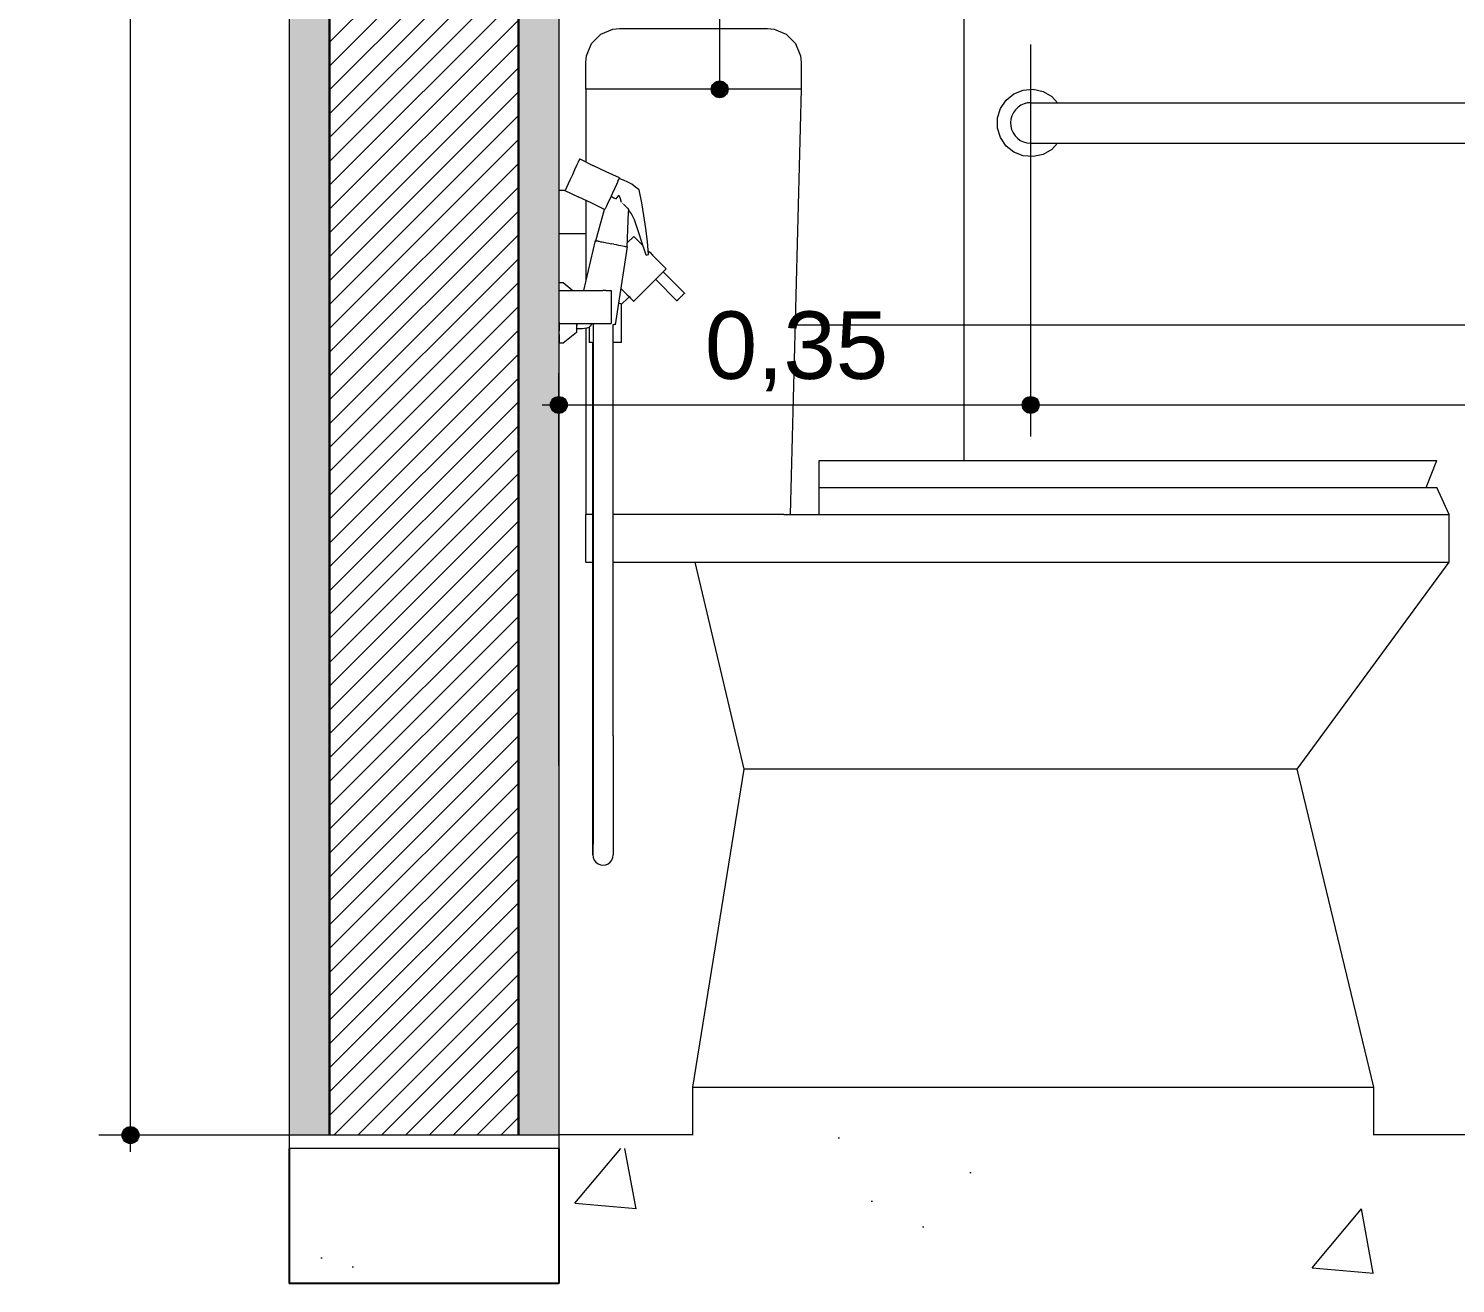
# Model space of a CAD drawing. Header units: metres. Extents: x -1.4 to 64, y -2.2 to 1.7.
# Drawn here: x 51.362 to 52.42, y -2.152 to -1.222 of the extents above; entities that cross this region are included whole.
import ezdxf

# ---------------------------------------------------------------- set-up
doc = ezdxf.new("R2010")
doc.units = ezdxf.units.M
doc.header["$MEASUREMENT"] = 0
for name, color, linetype in [('COTAS CORTE', 7, 'Continuous'), ('NOTAS-LAYOUT.EXEC', 7, 'Continuous'), ('PAREDE CONSTRUIR', 7, 'Continuous')]:
    doc.layers.add(name, color=color, linetype=linetype)
for name, color, linetype, lineweight, true_color in [('COTAS CORTE_Caneta_No__25', 7, 'Continuous', 13, 0x982312), ('LAJES.EST_Caneta_No__254', 7, 'Continuous', 0, 0xd1c9ad), ('LAJES.EST_Caneta_No__97', 7, 'Continuous', 13, 0x6b6b6b), ('LOUCAS-METAIS.ARQ_Caneta_No__96', 7, 'Continuous', 0, 0xb6b6b6), ('PAREDE CONSTRUIR_Caneta_No__97', 7, 'Continuous', 13, 0x6b6b6b)]:
    doc.layers.add(name, color=color, linetype=linetype, lineweight=lineweight, true_color=true_color)
for name, color, linetype, lineweight in [('LAJES.EST_Caneta_No__4', 7, 'Continuous', 25), ('LAJES.EST_Caneta_No__7', 7, 'Continuous', 13), ('NOTAS-LAYOUT.EXEC_Caneta_No__241', 7, 'Continuous', 13), ('NOTAS-LAYOUT.EXEC_Caneta_No__5', 7, 'Continuous', 20), ('PAREDE CONSTRUIR_Caneta_No__241', 7, 'Continuous', 13), ('PAREDE CONSTRUIR_Caneta_No__3', 7, 'Continuous', 30)]:
    doc.layers.add(name, color=color, linetype=linetype, lineweight=lineweight)
doc.styles.add('GENERATED_STYLE_1', font='arial.ttf')
doc.dimstyles.new('GENERATED_STYLE__1', dxfattribs={"dimtxt": 0.05, "dimasz": 0.02375, "dimexe": 0.18, "dimexo": 0.267183, "dimgap": 0, "dimtad": 1, "dimzin": 0, "dimdsep": 46, "dimtxsty": 'GENERATED_STYLE_1', "dimblk": 'ARROWHEAD_11', "dimblk1": 'ARROWHEAD_11', "dimblk2": 'ARROWHEAD_11', "dimcen": 0.09, "dimclrd": 256, "dimclre": 256, "dimclrt": 256, "dimadec": 0, "dimazin": 0, "dimtfac": 1, "dimtdec": 4, "dimtmove": 0, "dimatfit": 3, "dimfxl": 0, "dimtolj": 1, "dimtzin": 0, "dimarcsym": 0})
doc.dimstyles.new('GENERATED_STYLE__2', dxfattribs={"dimtxt": 0.05, "dimasz": 0.02375, "dimexe": 0.18, "dimexo": 0.267183, "dimgap": 0, "dimtad": 1, "dimtih": 1, "dimtoh": 1, "dimzin": 0, "dimdsep": 46, "dimtxsty": 'GENERATED_STYLE_1', "dimblk": 'ARROWHEAD_11', "dimblk1": 'ARROWHEAD_11', "dimblk2": 'ARROWHEAD_11', "dimcen": 0.09, "dimclrd": 256, "dimclre": 256, "dimclrt": 256, "dimadec": 0, "dimazin": 0, "dimtfac": 1, "dimtdec": 4, "dimtmove": 0, "dimatfit": 3, "dimfxl": 0, "dimtolj": 1, "dimtzin": 0, "dimarcsym": 0})
pattern_1 = [(45, (18.95578, -1.54186), (-0.159099, 0.159099), [0, -0.15, 0, -0.225]), (110, (19.45578, -1.54186), (0.2114308, 0.0769545), [0, -0.11, 0, -0.19])]
pattern_2 = [(50, (18.95578, -2.04186), (-0.546554, 0.047817), [0.05715, -0.62865]), (355, (18.9558, -2.04186), (-0.10573, 0.5731705), [0.04572, -0.502922]), (100.4514, (19.0013, -2.04584), (0.440824, 0.525353), [0.04857, -0.534271]), (46.1842, (18.9558, -1.88946), (-0.813237, 0.126127), [0.085725, -0.942975]), (96.6356, (19.02355, -1.9), (0.712212, 0.742278), [0.072855, -0.801407]), (351.1842, (18.9558, -1.88946), (0.712212, 0.742278), [0.06858, -0.75438]), (21, (19.03198, -1.92756), (-0.454843, 0.3067956), [0.05715, -0.62865]), (326, (19.032, -1.92756), (0.185406, 0.552564), [0.04572, -0.50292]), (71.4514, (19.0699, -1.9531), (0.640249, 0.245768), [0.04857, -0.53427]), (37.5, (18.95578, -2.04186), (0.0092658, 0.2536651), [0, -0.496824, 0, -0.51054, 0, -0.504825]), (7.5, (18.95578, -2.04186), (0.200459, 0.3005417), [0, -0.291084, 0, -0.485394, 0, -0.192405]), (327.5, (18.78585, -2.04186), (-0.4067718, 0.0171862), [0, -0.1905, 0, -0.59436, 0, -0.78867]), (317.5, (18.70965, -2.04186), (0.4443875, 0.0762795), [0, -0.24765, 0, -0.394716, 0, -0.56007])]

# ---------------------------------------------------------------- blocks, each defined once
blk = doc.blocks.new('*D149', base_point=(18.9558, -2.0419))
at = {"layer": 'COTAS CORTE_Caneta_No__25', "linetype": 'Continuous', "lineweight": 13, "true_color": 0x982312}
for points in [[(51.4317, 1.1081), (51.4321, 1.1058), (51.4335, 1.1037), (51.4355, 1.1024), (51.4379, 1.1019), (51.4403, 1.1024), (51.4423, 1.1037), (51.4437, 1.1058), (51.4442, 1.1081), (51.4437, 1.1105), (51.4423, 1.1126), (51.4403, 1.1139), (51.4379, 1.1144), (51.4355, 1.1139), (51.4335, 1.1126), (51.4321, 1.1105)], [(51.4317, -2.0419), (51.4321, -2.0442), (51.4335, -2.0463), (51.4355, -2.0476), (51.4379, -2.0481), (51.4403, -2.0476), (51.4423, -2.0463), (51.4437, -2.0442), (51.4442, -2.0419), (51.4437, -2.0395), (51.4423, -2.0374), (51.4403, -2.0361), (51.4379, -2.0356), (51.4355, -2.0361), (51.4335, -2.0374), (51.4321, -2.0395)]]:
    blk.add_hatch(color=24, dxfattribs=at).paths.add_polyline_path(points)
at = {"layer": 'COTAS CORTE_Caneta_No__25', "color": 24, "linetype": 'Continuous', "lineweight": 13, "true_color": 0x982312}
for p, q in [((51.4317, 1.1081), (51.4145, 1.1081)), ((51.4379, -2.0356), (51.4379, 1.1019)), ((51.7051, 1.1081), (51.4442, 1.1081)), ((51.4317, -2.0419), (51.4145, -2.0419)), ((51.4379, -2.0544), (51.4379, -2.0481)), ((51.7051, -2.0419), (51.4442, -2.0419))]:
    blk.add_line(p, q, dxfattribs=at)
for centre in [(51.4379, 1.1081), (51.4379, -2.0419)]:
    blk.add_circle(centre, 0.00625, dxfattribs=at)
at = {"layer": 'COTAS CORTE_Caneta_No__25', "color": 24, "lineweight": 13, "true_color": 0x982312, "char_height": 0.05, "attachment_point": 7, "rotation": 90, "style": 'GENERATED_STYLE_1'}
for s, insert in [('\\A1;{\\pql;\\fArial|b0|i0|c0|p0;\\W1.000000;0,01}', (51.4279, 0.9684)), ('\\A1;{\\pql;\\fArial|b0|i0|c0|p0;\\W1.000000;3,15}', (51.4279, -0.6003))]:
    blk.add_mtext(s, dxfattribs=dict(at, insert=insert))
blk = doc.blocks.new('ARROWHEAD_11')
at = {"color": 0, "linetype": 'Continuous', "lineweight": 0}
blk.add_line((0, 0), (-1, 0), dxfattribs=at)
at = {"color": 0, "linetype": 'Continuous', "lineweight": 0, "const_width": 0.25, "flags": 128}
blk.add_lwpolyline([(-0.125, 0, 1), (0.125, 0, 1)], format="xyb", close=True, dxfattribs=at)
blk = doc.blocks.new('*D155', base_point=(18.9558, -2.0419))
at = {"layer": 'COTAS CORTE_Caneta_No__25', "linetype": 'Continuous', "lineweight": 13, "true_color": 0x982312}
for points in [[(51.7492, -1.5008), (51.7497, -1.5031), (51.7511, -1.5052), (51.7531, -1.5065), (51.7555, -1.507), (51.7579, -1.5065), (51.7599, -1.5052), (51.7612, -1.5031), (51.7617, -1.5008), (51.7612, -1.4984), (51.7599, -1.4963), (51.7579, -1.495), (51.7555, -1.4945), (51.7531, -1.495), (51.7511, -1.4963), (51.7497, -1.4984)], [(52.0991, -1.5008), (52.0996, -1.5031), (52.1009, -1.5052), (52.1029, -1.5065), (52.1053, -1.507), (52.1077, -1.5065), (52.1098, -1.5052), (52.1111, -1.5031), (52.1116, -1.5008), (52.1111, -1.4984), (52.1098, -1.4963), (52.1077, -1.495), (52.1053, -1.4945), (52.1029, -1.495), (52.1009, -1.4963), (52.0996, -1.4984)]]:
    blk.add_hatch(color=24, dxfattribs=at).paths.add_polyline_path(points)
at = {"layer": 'COTAS CORTE_Caneta_No__25', "color": 24, "linetype": 'Continuous', "lineweight": 13, "true_color": 0x982312}
for p, q in [((52.1053, -1.4945), (52.1053, -1.2336)), ((51.7555, -1.4945), (51.7555, -1.4773)), ((51.743, -1.5008), (51.7492, -1.5008)), ((51.7617, -1.5008), (52.0991, -1.5008)), ((51.7555, -1.7679), (51.7555, -1.507)), ((52.1053, -1.5242), (52.1053, -1.507))]:
    blk.add_line(p, q, dxfattribs=at)
for centre in [(51.7555, -1.5008), (52.1053, -1.5008)]:
    blk.add_circle(centre, 0.00625, dxfattribs=at)
at = {"layer": 'COTAS CORTE_Caneta_No__25', "color": 24, "lineweight": 13, "true_color": 0x982312, "insert": (51.8637, -1.4908), "char_height": 0.05, "attachment_point": 7, "style": 'GENERATED_STYLE_1'}
blk.add_mtext('\\A1;{\\pql;\\fArial|b0|i0|c0|p0;\\W1.000000;0,35}', dxfattribs=at)
blk = doc.blocks.new('*D156', base_point=(18.9558, -2.0419))
at = {"layer": 'COTAS CORTE_Caneta_No__25', "linetype": 'Continuous', "lineweight": 13, "true_color": 0x982312}
for points in [[(52.0991, -1.5008), (52.0996, -1.5031), (52.1009, -1.5052), (52.1029, -1.5065), (52.1053, -1.507), (52.1077, -1.5065), (52.1098, -1.5052), (52.1111, -1.5031), (52.1116, -1.5008), (52.1111, -1.4984), (52.1098, -1.4963), (52.1077, -1.495), (52.1053, -1.4945), (52.1029, -1.495), (52.1009, -1.4963), (52.0996, -1.4984)], [(52.8991, -1.5008), (52.8996, -1.5031), (52.9009, -1.5052), (52.9029, -1.5065), (52.9053, -1.507), (52.9077, -1.5065), (52.9098, -1.5052), (52.9111, -1.5031), (52.9116, -1.5008), (52.9111, -1.4984), (52.9098, -1.4963), (52.9077, -1.495), (52.9053, -1.4945), (52.9029, -1.495), (52.9009, -1.4963), (52.8996, -1.4984)]]:
    blk.add_hatch(color=24, dxfattribs=at).paths.add_polyline_path(points)
at = {"layer": 'COTAS CORTE_Caneta_No__25', "color": 24, "linetype": 'Continuous', "lineweight": 13, "true_color": 0x982312}
for p, q in [((52.1053, -1.4945), (52.1053, -1.2336)), ((52.9053, -1.4945), (52.9053, -1.2336)), ((52.1116, -1.5008), (52.8991, -1.5008)), ((52.9116, -1.5008), (52.9178, -1.5008)), ((52.1053, -1.5242), (52.1053, -1.507)), ((52.9053, -1.5242), (52.9053, -1.507))]:
    blk.add_line(p, q, dxfattribs=at)
for centre in [(52.1053, -1.5008), (52.9053, -1.5008)]:
    blk.add_circle(centre, 0.00625, dxfattribs=at)
at = {"layer": 'COTAS CORTE_Caneta_No__25', "color": 24, "lineweight": 13, "true_color": 0x982312, "insert": (52.4386, -1.4908), "char_height": 0.05, "attachment_point": 7, "style": 'GENERATED_STYLE_1'}
blk.add_mtext('\\A1;{\\pql;\\fArial|b0|i0|c0|p0;\\W1.000000;0,80}', dxfattribs=at)
blk = doc.blocks.new('Label_15_17', base_point=(51.8747, -1.2669))
at = {"layer": 'NOTAS-LAYOUT.EXEC', "linetype": 'Continuous', "lineweight": 0, "true_color": 0x000000}
blk.add_hatch(color=18, dxfattribs=at).paths.add_polyline_path([(51.8684, -1.2669), (51.8689, -1.2692), (51.8702, -1.2713), (51.8723, -1.2726), (51.8747, -1.2731), (51.8771, -1.2726), (51.8791, -1.2713), (51.8804, -1.2692), (51.8809, -1.2669), (51.8804, -1.2645), (51.8791, -1.2624), (51.8771, -1.2611), (51.8747, -1.2606), (51.8723, -1.2611), (51.8702, -1.2624), (51.8689, -1.2645)])
at = {"layer": 'NOTAS-LAYOUT.EXEC_Caneta_No__241', "color": 7, "linetype": 'Continuous', "lineweight": 13}
for p, q in [((51.8747, -1.2606), (51.8747, -1.1603)), ((51.8747, -1.1603), (51.9665, -1.1603))]:
    blk.add_line(p, q, dxfattribs=at)
at = {"layer": 'NOTAS-LAYOUT.EXEC_Caneta_No__5', "color": 7, "linetype": 'Continuous', "lineweight": 20}
blk.add_circle((51.8747, -1.2669), 0.00625, dxfattribs=at)
at = {"layer": 'NOTAS-LAYOUT.EXEC_Caneta_No__241', "color": 7, "lineweight": 13, "insert": (51.969, -1.1329), "char_height": 0.05, "attachment_point": 1, "style": 'GENERATED_STYLE_1'}
blk.add_mtext('\\A1;{\\pql;\\pt0,241;\\fArial|b0|i0|c0|p0;\\W1.000000;VS01\\fArial|b0|i0|c0|p0;\\W1.000000;\\A1{\\H.66x;\\S^  ;}\\fArial|b0|i0|c0|p0;\\W1.000000;\\fArial|b0|i0|c0|p0;\\W1.000000;\\A1{\\H.66x;\\S^  ;}\\fArial|b0|i0|c0|p0;\\W1.000000;\\fArial|b0|i0|c0|p0;\\W1.000000;\\fArial|b0|i0|c0|p0;\\W1.000000;\\fArial|b0|i0|c0|p0;\\W1.000000;\\fArial|b0|i0|c0|p0;\\W1.000000;\\fArial|b0|i0|c0|p0;\\W1.000000;\\fArial|b0|i0|c0|p0;\\W1.000000;\\A1{\\H.66x;\\S^  ;}\\fArial|b0|i0|c0|p0;\\W1.000000;\\fArial|b0|i0|c0|p0;\\W1.000000;\\A1{\\H.66x;\\S^  ;}\\fArial|b0|i0|c0|p0;\\W1.000000;\\fArial|b0|i0|c0|p0;\\W1.000000;\\fArial|b0|i0|c0|p0;\\W1.000000;\\fArial|b0|i0|c0|p0;\\W1.000000;\\fArial|b0|i0|c0|p0;\\W1.000000;\\fArial|b0|i0|c0|p0;\\W1.000000;\\fArial|b0|i0|c0|p0;\\W1.000000;\\A1{\\H.66x;\\S^  ;}\\fArial|b0|i0|c0|p0;\\W1.000000;\\fArial|b0|i0|c0|p0;\\W1.000000;\\A1{\\H.66x;\\S^  ;}\\fArial|b0|i0|c0|p0;\\W1.000000;\\fArial|b0|i0|c0|p0;\\W1.000000;\\fArial|b0|i0|c0|p0;\\W1.000000;\\fArial|b0|i0|c0|p0;\\W1.000000;\\fArial|b0|i0|c0|p0;\\W1.000000;\\fArial|b0|i0|c0|p0;\\W1.000000;\\fArial|b0|i0|c0|p0;\\W1.000000;\\A1{\\H.66x;\\S^  ;}\\fArial|b0|i0|c0|p0;\\W1.000000;\\fArial|b0|i0|c0|p0;\\W1.000000;\\A1{\\H.66x;\\S^  ;}\\fArial|b0|i0|c0|p0;\\W1.000000;\\fArial|b0|i0|c0|p0;\\W1.000000;\\fArial|b0|i0|c0|p0;\\W1.000000;\\fArial|b0|i0|c0|p0;\\W1.000000;\\fArial|b0|i0|c0|p0;\\W1.000000;\\fArial|b0|i0|c0|p0;\\W1.000000;\\fArial|b0|i0|c0|p0;\\W1.000000;\\A1{\\H.66x;\\S^  ;}\\fArial|b0|i0|c0|p0;\\W1.000000;\\fArial|b0|i0|c0|p0;\\W1.000000;\\A1{\\H.66x;\\S^  ;}\\fArial|b0|i0|c0|p0;\\W1.000000;\\fArial|b0|i0|c0|p0;\\W1.000000;\\fArial|b0|i0|c0|p0;\\W1.000000;\\fArial|b0|i0|c0|p0;\\W1.000000;\\fArial|b0|i0|c0|p0;\\W1.000000;\\fArial|b0|i0|c0|p0;\\W1.000000;\\fArial|b0|i0|c0|p0;\\W1.000000;\\A1{\\H.66x;\\S^  ;}\\fArial|b0|i0|c0|p0;\\W1.000000;}', dxfattribs=at)

msp = doc.modelspace()

# ---------------------------------------------------------------- hatches: boundary and pattern name
at = {"layer": 'LAJES.EST_Caneta_No__254', "linetype": 'Continuous', "lineweight": 0, "true_color": 0xd1c9ad}
h = msp.add_hatch(dxfattribs=at)
h.set_pattern_fill('Haie_OD_0011', color=9, style=0, pattern_type=2)
h.set_pattern_definition(pattern_1)
h.paths.add_polyline_path([(51.5555, -2.0419), (51.5555, -2.0519), (51.7555, -2.0519), (51.7555, -2.0419)])
h = msp.add_hatch(dxfattribs=at)
h.set_pattern_fill('Haie_OD_0011', color=9, style=0, pattern_type=2)
h.set_pattern_definition(pattern_1)
h.paths.add_polyline_path([(53.8555, -2.0419), (51.7555, -2.0419), (51.7555, -2.0519), (53.8555, -2.0519)])
at = {"layer": 'LAJES.EST_Caneta_No__97', "linetype": 'Continuous', "lineweight": 13, "true_color": 0x6b6b6b}
h = msp.add_hatch(dxfattribs=at)
h.set_pattern_fill('AR_CONC_0011', color=251, style=0, pattern_type=2)
h.set_pattern_definition(pattern_2)
h.paths.add_polyline_path([(51.5555, -2.1519), (51.7555, -2.1519), (51.7555, -2.0519), (51.5555, -2.0519)])
h = msp.add_hatch(dxfattribs=at)
h.set_pattern_fill('AR_CONC_0011', color=251, style=0, pattern_type=2)
h.set_pattern_definition(pattern_2)
h.paths.add_polyline_path([(51.7555, -2.1519), (53.8555, -2.1519), (53.8555, -2.0519), (51.7555, -2.0519)])
at = {"layer": 'PAREDE CONSTRUIR', "linetype": 'Continuous', "lineweight": 0, "true_color": 0xffffff}
for points in [[(51.5855, 0.1581), (51.5555, 0.1581), (51.5555, -2.0419), (51.5855, -2.0419)], [(51.7555, 0.1581), (51.7255, 0.1581), (51.7255, -2.0419), (51.7555, -2.0419)]]:
    msp.add_hatch(color=7, dxfattribs=at).paths.add_polyline_path(points)
at = {"layer": 'PAREDE CONSTRUIR', "linetype": 'Continuous', "lineweight": 0, "true_color": 0x000000}
h = msp.add_hatch(dxfattribs=at)
h.set_pattern_fill('common_brick_0011', color=18, style=0, pattern_type=2)
h.set_pattern_definition([(45, (18.955776, -2.041855), (-0.008838835, 0.008838835), [])])
h.paths.add_polyline_path([(51.5855, 0.1581), (51.5855, -2.0419), (51.7255, -2.0419), (51.7255, 0.1581), (51.6455, 0.1581)])
at = {"layer": 'PAREDE CONSTRUIR_Caneta_No__97', "linetype": 'Continuous', "lineweight": 13, "true_color": 0x6b6b6b}
h = msp.add_hatch(dxfattribs=at)
h.set_pattern_fill('Ceramica_60_x_60_0011', color=251, style=0, pattern_type=2)
h.set_pattern_definition([(180, (53.8555, -2.04186), (0, 0.6), []), (90, (53.8555, -2.04186), (0.6, 0), [])])
h.paths.add_polyline_path([(51.7555, 0.1181), (51.7555, -1.3419), (51.76, -1.3419), (51.7603, -1.3414), (51.7611, -1.3396), (51.7623, -1.337), (51.7638, -1.3338), (51.7655, -1.3302), (51.7686, -1.3234), (51.7706, -1.3191), (51.771, -1.3184), (51.7755, -1.3207), (51.7755, -1.2469), (51.776, -1.242), (51.7797, -1.233), (51.7866, -1.2261), (51.7956, -1.2223), (51.8005, -1.2219), (51.8235, -1.2219), (51.8235, -1.2169), (51.8635, -1.2169), (51.8635, -1.2219), (51.9101, -1.2219), (51.915, -1.2223), (51.924, -1.2261), (51.9309, -1.233), (51.9346, -1.242), (51.9351, -1.2469), (51.9351, -1.2669), (51.9269, -1.5819), (51.9484, -1.5819), (51.9484, -1.5419), (52.4064, -1.5419), (52.3984, -1.5619), (52.4064, -1.5619), (52.4155, -1.5819), (52.4155, -1.6172), (52.3029, -1.7706), (52.3598, -2.0065), (52.3598, -2.0419), (53.8555, -2.0419), (53.8555, 1.1081), (51.7555, 1.1081), (51.7555, 0.9981), (51.7655, 0.9981), (51.7655, 0.9846), (51.7655, 0.1317), (51.7655, 0.1181)])
h.paths.add_polyline_path([(51.7555, -1.2018), (51.7555, -1.1519), (51.7605, -1.1519), (51.7605, -1.1619), (51.8252, -1.1619), (51.8278, -1.162), (51.8304, -1.1627), (51.8328, -1.1637), (51.8349, -1.1652), (51.8368, -1.167), (51.8383, -1.1691), (51.8395, -1.1715), (51.8402, -1.174), (51.8405, -1.1766), (51.8403, -1.1792), (51.8397, -1.1817), (51.8386, -1.1841), (51.8371, -1.1863), (51.8353, -1.1882), (51.8332, -1.1897), (51.8309, -1.1909), (51.8283, -1.1916), (51.8257, -1.1919), (51.7605, -1.1919), (51.7605, -1.2018)], flags=0)
h.paths.add_polyline_path([(52.0828, -1.3027), (52.0806, -1.2956), (52.0806, -1.2881), (52.0828, -1.281), (52.087, -1.2749), (52.0928, -1.2702), (52.0998, -1.2675), (52.1072, -1.2669), (52.1145, -1.2686), (52.1209, -1.2723), (52.1251, -1.2769), (52.8856, -1.2769), (52.887, -1.2749), (52.8928, -1.2702), (52.8998, -1.2675), (52.9072, -1.2669), (52.9145, -1.2686), (52.9209, -1.2723), (52.926, -1.2778), (52.9292, -1.2845), (52.9303, -1.2919), (52.9292, -1.2992), (52.926, -1.3059), (52.9209, -1.3114), (52.9145, -1.3151), (52.9072, -1.3168), (52.8998, -1.3162), (52.8928, -1.3135), (52.887, -1.3089), (52.8856, -1.3069), (52.1251, -1.3069), (52.1209, -1.3114), (52.1145, -1.3151), (52.1072, -1.3168), (52.0998, -1.3162), (52.0928, -1.3135), (52.087, -1.3089)], flags=0)
h.paths.add_polyline_path([(52.6821, -1.201), (52.6804, -1.1937), (52.681, -1.1863), (52.6837, -1.1794), (52.6883, -1.1735), (52.6903, -1.1722), (52.6903, -0.5117), (52.6858, -0.5074), (52.6821, -0.501), (52.6804, -0.4937), (52.681, -0.4863), (52.6837, -0.4794), (52.6883, -0.4735), (52.6945, -0.4693), (52.7016, -0.4671), (52.7091, -0.4671), (52.7162, -0.4693), (52.7223, -0.4735), (52.727, -0.4794), (52.7297, -0.4863), (52.7303, -0.4937), (52.7286, -0.501), (52.7249, -0.5074), (52.7203, -0.5117), (52.7203, -1.1722), (52.7223, -1.1735), (52.727, -1.1794), (52.7297, -1.1863), (52.7303, -1.1937), (52.7286, -1.201), (52.7249, -1.2074), (52.7194, -1.2125), (52.7127, -1.2157), (52.7053, -1.2169), (52.698, -1.2157), (52.6912, -1.2125), (52.6858, -1.2074)], flags=0)
h = msp.add_hatch(dxfattribs=at)
h.set_pattern_fill('Ceramica_60_x_60_0011', color=251, style=0, pattern_type=2)
h.set_pattern_definition([(180, (53.8555, -2.04186), (0, 0.6), []), (90, (53.8555, -2.04186), (0.6, 0), [])])
h.paths.add_polyline_path([(51.7555, -1.3739), (51.7555, -2.0419), (51.8548, -2.0419), (51.8548, -2.0065), (51.8928, -1.7706), (51.8565, -1.6172), (51.7958, -1.6172), (51.7958, -1.746), (51.7958, -1.7678), (51.7958, -1.7889), (51.7958, -1.8075), (51.7958, -1.8219), (51.7957, -1.8311), (51.7957, -1.8343), (51.7955, -1.8362), (51.7954, -1.8363), (51.7947, -1.8381), (51.7935, -1.8396), (51.792, -1.8408), (51.7902, -1.8416), (51.7882, -1.8419), (51.7863, -1.8416), (51.7845, -1.8408), (51.7829, -1.8396), (51.7817, -1.8381), (51.781, -1.8362), (51.7807, -1.8343), (51.7807, -1.8311), (51.7807, -1.8219), (51.7807, -1.8075), (51.7806, -1.7889), (51.7806, -1.7678), (51.7806, -1.746), (51.7806, -1.6172), (51.7755, -1.6172), (51.7755, -1.5819), (51.7755, -1.444), (51.7746, -1.4441), (51.7731, -1.4443), (51.7716, -1.4444), (51.7702, -1.4445), (51.7689, -1.4445), (51.7688, -1.4442), (51.7688, -1.4434), (51.7688, -1.4419), (51.7687, -1.4405), (51.7686, -1.4405), (51.7686, -1.4428), (51.7686, -1.4455), (51.7686, -1.4464), (51.7686, -1.4469), (51.7686, -1.4471), (51.7586, -1.4551), (51.7556, -1.4551), (51.7556, -1.4549), (51.7556, -1.454), (51.7556, -1.4527), (51.7556, -1.4508), (51.7556, -1.4485), (51.7556, -1.4458), (51.7556, -1.4428), (51.7556, -1.4361), (51.7556, -1.429), (51.7556, -1.4223), (51.7556, -1.4193), (51.7556, -1.4166), (51.7556, -1.4143), (51.7556, -1.4124), (51.7556, -1.4111), (51.7556, -1.4103), (51.7556, -1.41), (51.7586, -1.41), (51.7659, -1.4159), (51.7738, -1.4159), (51.7755, -1.4087), (51.7755, -1.3739)])
h = msp.add_hatch(dxfattribs=at)
h.set_pattern_fill('Ceramica_60_x_60_0011', color=251, style=0, pattern_type=2)
h.set_pattern_definition([(180, (53.8555, -2.04186), (0, 0.6), []), (90, (53.8555, -2.04186), (0.6, 0), [])])
h.paths.add_polyline_path([(51.7687, -1.4405), (51.7689, -1.4444), (51.7688, -1.4442)])

# ---------------------------------------------------------------- linework, layer by layer
at = {"layer": 'LAJES.EST_Caneta_No__4', "color": 7, "linetype": 'Continuous', "lineweight": 25}
for p, q in [((51.5555, -2.0519), (51.5555, -2.0569)), ((51.7555, -2.0519), (51.7555, -2.1519)), ((51.5555, -2.0569), (51.5555, -2.1519)), ((51.7555, -2.1519), (51.5555, -2.1519))]:
    msp.add_line(p, q, dxfattribs=at)
at = {"layer": 'LAJES.EST_Caneta_No__7', "color": 7, "linetype": 'Continuous', "lineweight": 13}
for p, q in [((51.5555, -2.0419), (51.5555, -2.0519)), ((51.7555, -2.0519), (51.5555, -2.0519)), ((51.7555, -2.0419), (51.7555, -2.0519))]:
    msp.add_line(p, q, dxfattribs=at)
at = {"layer": 'LAJES.EST_Caneta_No__7', "color": 7, "linetype": 'Continuous', "lineweight": 13, "flags": 128}
msp.add_lwpolyline([(51.7555, -2.0419), (51.7255, -2.0419), (51.5855, -2.0419), (51.5555, -2.0419)], dxfattribs=at)
at = {"layer": 'LOUCAS-METAIS.ARQ_Caneta_No__96', "color": 253, "linetype": 'Continuous', "lineweight": 0, "true_color": 0xb6b6b6}
for p, q in [((51.7797, -1.233), (51.7866, -1.2261)), ((51.7866, -1.2261), (51.7956, -1.2223)), ((51.7866, -1.2261), (51.7866, -1.2261)), ((51.7956, -1.2223), (51.8005, -1.2219)), ((51.7956, -1.2223), (51.7956, -1.2223)), ((51.8005, -1.2219), (51.8013, -1.2219)), ((51.8013, -1.2219), (51.8023, -1.2219)), ((51.8023, -1.2219), (51.8037, -1.2219)), ((51.8037, -1.2219), (51.8079, -1.2219)), ((51.8079, -1.2219), (51.8886, -1.2219)), ((51.8886, -1.2219), (51.8976, -1.2219)), ((51.8976, -1.2219), (51.9035, -1.2219)), ((51.9035, -1.2219), (51.9078, -1.2219)), ((51.9078, -1.2219), (51.9101, -1.2219)), ((51.9101, -1.2219), (51.915, -1.2223)), ((51.915, -1.2223), (51.924, -1.2261)), ((51.924, -1.2261), (51.9309, -1.233)), ((51.776, -1.242), (51.7797, -1.233)), ((51.7797, -1.233), (51.7797, -1.233)), ((51.9309, -1.233), (51.9346, -1.242)), ((51.7755, -1.2469), (51.776, -1.242)), ((51.7755, -1.2669), (51.7755, -1.2469)), ((51.9346, -1.242), (51.9351, -1.2469)), ((51.9351, -1.2469), (51.9351, -1.2669)), ((51.7755, -1.2669), (51.7755, -1.3207)), ((51.7778, -1.2669), (51.7755, -1.2669)), ((51.7843, -1.2669), (51.7778, -1.2669)), ((51.794, -1.2669), (51.7843, -1.2669)), ((51.8055, -1.2669), (51.794, -1.2669)), ((51.8908, -1.2669), (51.8055, -1.2669)), ((51.9066, -1.2669), (51.8908, -1.2669)), ((51.9203, -1.2669), (51.9066, -1.2669)), ((51.9302, -1.2669), (51.9203, -1.2669)), ((51.9351, -1.2669), (51.9269, -1.5819)), ((51.9351, -1.2669), (51.9302, -1.2669)), ((52.0928, -1.2702), (52.0998, -1.2675)), ((52.0998, -1.2675), (52.1072, -1.2669)), ((52.1072, -1.2669), (52.1145, -1.2686)), ((52.1145, -1.2686), (52.1209, -1.2723)), ((52.0828, -1.281), (52.087, -1.2749)), ((52.087, -1.2749), (52.0928, -1.2702)), ((52.0981, -1.2787), (52.0959, -1.2802)), ((52.1004, -1.2777), (52.0981, -1.2787)), ((52.103, -1.277), (52.1004, -1.2777)), ((52.1056, -1.2769), (52.103, -1.277)), ((52.1056, -1.2769), (52.1071, -1.2769)), ((52.1071, -1.2769), (52.1115, -1.2769)), ((52.1115, -1.2769), (52.1186, -1.2769)), ((52.1186, -1.2769), (52.1281, -1.2769)), ((52.1209, -1.2723), (52.1251, -1.2769)), ((52.1281, -1.2769), (52.1394, -1.2769)), ((52.1394, -1.2769), (52.152, -1.2769)), ((52.152, -1.2769), (52.1653, -1.2769)), ((52.1653, -1.2769), (52.8453, -1.2769)), ((52.0806, -1.2881), (52.0828, -1.281)), ((52.0806, -1.2956), (52.0806, -1.2881)), ((52.0906, -1.289), (52.0903, -1.2916)), ((52.0913, -1.2865), (52.0906, -1.289)), ((52.0925, -1.2841), (52.0913, -1.2865)), ((52.094, -1.282), (52.0925, -1.2841)), ((52.0959, -1.2802), (52.094, -1.282)), ((52.0828, -1.3027), (52.0806, -1.2956)), ((52.0903, -1.2916), (52.0905, -1.2942)), ((52.0905, -1.2942), (52.0911, -1.2967)), ((52.0911, -1.2967), (52.0922, -1.2991)), ((52.0922, -1.2991), (52.0937, -1.3013)), ((52.087, -1.3089), (52.0828, -1.3027)), ((52.0928, -1.3135), (52.087, -1.3089)), ((52.0937, -1.3013), (52.0955, -1.3032)), ((52.0955, -1.3032), (52.0976, -1.3047)), ((52.0976, -1.3047), (52.1, -1.3059)), ((52.1, -1.3059), (52.1025, -1.3066)), ((52.1025, -1.3066), (52.1051, -1.3069)), ((52.1051, -1.3069), (52.1066, -1.3069)), ((52.1066, -1.3069), (52.111, -1.3069)), ((52.111, -1.3069), (52.1182, -1.3069)), ((52.1209, -1.3114), (52.1145, -1.3151)), ((52.1182, -1.3069), (52.1278, -1.3069)), ((52.1251, -1.3069), (52.1209, -1.3114)), ((52.1278, -1.3069), (52.1392, -1.3069)), ((52.1392, -1.3069), (52.1519, -1.3069)), ((52.1519, -1.3069), (52.1653, -1.3069)), ((52.1653, -1.3069), (52.8453, -1.3069)), ((51.7698, -1.3209), (51.7686, -1.3234)), ((51.7706, -1.3191), (51.7698, -1.3209)), ((51.771, -1.3184), (51.7706, -1.3191)), ((51.771, -1.3184), (51.7807, -1.3233)), ((52.0998, -1.3162), (52.0928, -1.3135)), ((52.1072, -1.3168), (52.0998, -1.3162)), ((52.1145, -1.3151), (52.1072, -1.3168)), ((51.7655, -1.3302), (51.7638, -1.3338)), ((51.7671, -1.3266), (51.7655, -1.3302)), ((51.7686, -1.3234), (51.7671, -1.3266)), ((51.7906, -1.328), (51.7807, -1.3233)), ((51.8005, -1.3326), (51.7906, -1.328)), ((51.8002, -1.3329), (51.8001, -1.333)), ((51.8034, -1.3341), (51.8002, -1.3329)), ((51.8005, -1.3326), (51.8003, -1.333)), ((51.76, -1.3419), (51.7555, -1.3419)), ((51.7603, -1.3414), (51.76, -1.3419)), ((51.76, -1.3419), (51.7699, -1.3465)), ((51.7611, -1.3396), (51.7603, -1.3414)), ((51.7623, -1.337), (51.7611, -1.3396)), ((51.7638, -1.3338), (51.7623, -1.337)), ((51.7967, -1.3407), (51.795, -1.3443)), ((51.7982, -1.3375), (51.7967, -1.3407)), ((51.7993, -1.3352), (51.7982, -1.3375)), ((51.7993, -1.3352), (51.7991, -1.3352)), ((51.7992, -1.335), (51.7993, -1.3348)), ((51.8001, -1.3331), (51.7993, -1.3348)), ((51.8001, -1.3331), (51.8001, -1.333)), ((51.8065, -1.3356), (51.8034, -1.3341)), ((51.8095, -1.3373), (51.8065, -1.3356)), ((51.8123, -1.3393), (51.8095, -1.3373)), ((51.815, -1.3415), (51.8123, -1.3393)), ((51.8169, -1.351), (51.815, -1.3415)), ((51.7798, -1.3512), (51.7699, -1.3465)), ((51.7755, -1.3491), (51.7755, -1.3491)), ((51.7755, -1.3491), (51.7755, -1.4087)), ((51.7893, -1.356), (51.7798, -1.3512)), ((51.7907, -1.3536), (51.7899, -1.3554)), ((51.7919, -1.3511), (51.7907, -1.3536)), ((51.7934, -1.3479), (51.7919, -1.3511)), ((51.795, -1.3443), (51.7934, -1.3479)), ((51.795, -1.3466), (51.7942, -1.3462)), ((51.795, -1.3466), (51.7963, -1.3472)), ((51.7963, -1.3472), (51.798, -1.348)), ((51.7983, -1.3473), (51.798, -1.348)), ((51.7999, -1.3453), (51.7983, -1.3473)), ((51.7999, -1.3453), (51.8009, -1.3477)), ((51.8009, -1.3477), (51.8016, -1.3505)), ((51.8026, -1.3513), (51.8027, -1.3513)), ((51.8027, -1.3513), (51.8029, -1.3515)), ((51.8033, -1.3519), (51.8037, -1.3523)), ((51.8037, -1.3523), (51.8056, -1.3542)), ((51.8185, -1.3605), (51.8169, -1.351)), ((51.7864, -1.3667), (51.7892, -1.3559)), ((51.7893, -1.356), (51.7894, -1.356)), ((51.7894, -1.356), (51.7898, -1.3555)), ((51.7899, -1.3554), (51.7898, -1.3555)), ((51.7898, -1.3555), (51.7898, -1.3555)), ((51.8056, -1.3542), (51.8058, -1.3544)), ((51.8058, -1.3544), (51.8063, -1.355)), ((51.8063, -1.355), (51.8071, -1.356)), ((51.8065, -1.3707), (51.8071, -1.3578)), ((51.8071, -1.356), (51.8071, -1.3561)), ((51.8071, -1.3561), (51.8071, -1.3578)), ((51.8093, -1.3591), (51.8071, -1.3561)), ((51.8116, -1.3636), (51.8093, -1.3591)), ((51.8201, -1.3899), (51.8116, -1.3636)), ((51.8199, -1.3701), (51.8185, -1.3605)), ((51.7755, -1.3739), (51.7555, -1.3739)), ((51.7829, -1.3791), (51.7864, -1.3667)), ((51.8061, -1.3836), (51.8065, -1.3707)), ((51.8211, -1.3797), (51.8199, -1.3701)), ((51.7824, -1.379), (51.7738, -1.4159)), ((51.7824, -1.379), (51.7826, -1.379)), ((51.7826, -1.379), (51.783, -1.3791)), ((51.783, -1.3791), (51.7837, -1.3792)), ((51.7837, -1.3792), (51.7843, -1.3793)), ((51.7843, -1.3793), (51.7847, -1.3794)), ((51.7847, -1.3794), (51.7852, -1.3795)), ((51.7852, -1.3795), (51.7859, -1.3796)), ((51.7859, -1.3796), (51.7866, -1.3798)), ((51.7866, -1.3798), (51.7874, -1.3799)), ((51.7874, -1.3799), (51.7886, -1.3802)), ((51.7886, -1.3802), (51.7889, -1.3802)), ((51.7889, -1.3802), (51.7907, -1.3806)), ((51.7907, -1.3806), (51.7925, -1.3809)), ((51.7925, -1.3809), (51.7944, -1.3813)), ((51.7962, -1.3816), (51.7944, -1.3813)), ((51.7962, -1.3816), (51.798, -1.382)), ((51.8062, -1.3836), (51.7973, -1.4414)), ((51.798, -1.382), (51.7998, -1.3823)), ((51.7998, -1.3823), (51.8014, -1.3826)), ((51.8014, -1.3826), (51.8028, -1.3829)), ((51.8028, -1.3829), (51.804, -1.3832)), ((51.804, -1.3832), (51.8046, -1.3833)), ((51.8046, -1.3833), (51.805, -1.3833)), ((51.805, -1.3833), (51.8057, -1.3835)), ((51.8059, -1.3835), (51.8057, -1.3835)), ((51.8061, -1.3836), (51.8059, -1.3835)), ((51.8061, -1.3836), (51.8062, -1.3836)), ((51.811, -1.3759), (51.8062, -1.3807)), ((51.811, -1.3759), (51.8112, -1.3761)), ((51.8112, -1.3761), (51.8116, -1.3765)), ((51.8116, -1.3765), (51.8124, -1.3772)), ((51.8124, -1.3772), (51.8133, -1.3782)), ((51.8133, -1.3782), (51.8146, -1.3794)), ((51.8146, -1.3794), (51.816, -1.3809)), ((51.816, -1.3809), (51.8176, -1.3825)), ((51.8176, -1.3825), (51.8178, -1.3826)), ((51.822, -1.3893), (51.8211, -1.3797)), ((51.8201, -1.3899), (51.822, -1.3893)), ((51.8201, -1.3899), (51.8201, -1.3899)), ((51.8217, -1.3866), (51.8231, -1.3879)), ((51.8231, -1.3879), (51.825, -1.3898)), ((51.825, -1.3898), (51.8268, -1.3917)), ((51.8268, -1.3917), (51.8285, -1.3934)), ((51.8285, -1.3934), (51.8301, -1.395)), ((51.8301, -1.395), (51.8316, -1.3964)), ((51.8351, -1.4), (51.811, -1.424)), ((51.8316, -1.3964), (51.8328, -1.3977)), ((51.8328, -1.4023), (51.8326, -1.4025)), ((51.8328, -1.3977), (51.8338, -1.3987)), ((51.8329, -1.4022), (51.8328, -1.4023)), ((51.8329, -1.4021), (51.8329, -1.4022)), ((51.8487, -1.4179), (51.8329, -1.4021)), ((51.8338, -1.3987), (51.8345, -1.3994)), ((51.8345, -1.3994), (51.8349, -1.3998)), ((51.8349, -1.3998), (51.8351, -1.4)), ((51.7556, -1.4103), (51.7556, -1.41)), ((51.7556, -1.41), (51.7586, -1.41)), ((51.7556, -1.4111), (51.7556, -1.4103)), ((51.7556, -1.4124), (51.7556, -1.4111)), ((51.7556, -1.4143), (51.7556, -1.4124)), ((51.7556, -1.4166), (51.7556, -1.4143)), ((51.7556, -1.4193), (51.7556, -1.4166)), ((51.7558, -1.4405), (51.7558, -1.4159)), ((51.7558, -1.4159), (51.7558, -1.4159)), ((51.7558, -1.4159), (51.7835, -1.4159)), ((51.7586, -1.41), (51.7659, -1.4159)), ((51.7835, -1.4159), (51.7858, -1.4159)), ((51.7858, -1.4159), (51.7881, -1.4159)), ((51.7903, -1.4159), (51.7881, -1.4159)), ((51.7903, -1.4159), (51.7923, -1.4159)), ((51.7923, -1.4159), (51.7942, -1.4159)), ((51.7942, -1.4159), (51.7942, -1.4405)), ((51.8015, -1.4144), (51.8027, -1.4157)), ((51.8027, -1.4158), (51.8015, -1.4145)), ((51.8027, -1.4157), (51.8045, -1.4174)), ((51.8043, -1.4174), (51.8027, -1.4158)), ((51.8043, -1.4174), (51.8057, -1.4187)), ((51.8045, -1.4174), (51.8061, -1.4191)), ((51.8274, -1.4077), (51.8273, -1.4078)), ((51.8273, -1.4078), (51.8273, -1.4078)), ((51.843, -1.4236), (51.8273, -1.4078)), ((51.8276, -1.4075), (51.8274, -1.4077)), ((51.7556, -1.4223), (51.7556, -1.4193)), ((51.7556, -1.4256), (51.7556, -1.4223)), ((51.7556, -1.429), (51.7556, -1.4256)), ((51.8006, -1.4255), (51.7998, -1.4251)), ((51.8007, -1.4256), (51.8006, -1.4255)), ((51.8013, -1.4258), (51.8007, -1.4256)), ((51.8016, -1.426), (51.8013, -1.4258)), ((51.8018, -1.426), (51.8016, -1.426)), ((51.8019, -1.4261), (51.8018, -1.426)), ((51.8019, -1.4261), (51.8032, -1.4249)), ((51.8019, -1.4544), (51.8019, -1.4261)), ((51.8053, -1.4228), (51.8032, -1.4249)), ((51.8075, -1.4206), (51.8053, -1.4228)), ((51.8057, -1.4187), (51.8067, -1.4197)), ((51.8061, -1.4191), (51.8075, -1.4205)), ((51.8067, -1.4197), (51.8073, -1.4203)), ((51.8073, -1.4203), (51.8075, -1.4206)), ((51.8075, -1.4205), (51.8087, -1.4217)), ((51.8087, -1.4217), (51.8097, -1.4227)), ((51.8097, -1.4227), (51.8104, -1.4234)), ((51.8104, -1.4234), (51.8109, -1.4239)), ((51.8109, -1.4239), (51.811, -1.424)), ((51.8431, -1.4236), (51.843, -1.4236)), ((51.8432, -1.4234), (51.8431, -1.4236)), ((51.8434, -1.4233), (51.8432, -1.4234)), ((51.8436, -1.423), (51.8434, -1.4233)), ((51.8439, -1.4228), (51.8436, -1.423)), ((51.8442, -1.4224), (51.8439, -1.4228)), ((51.8446, -1.422), (51.8442, -1.4224)), ((51.845, -1.4216), (51.8446, -1.422)), ((51.8454, -1.4212), (51.845, -1.4216)), ((51.8459, -1.4208), (51.8454, -1.4212)), ((51.8463, -1.4203), (51.8459, -1.4208)), ((51.8468, -1.4199), (51.8463, -1.4203)), ((51.8472, -1.4195), (51.8468, -1.4199)), ((51.8472, -1.4195), (51.8475, -1.4191)), ((51.8479, -1.4188), (51.8475, -1.4191)), ((51.8482, -1.4185), (51.8479, -1.4188)), ((51.8484, -1.4182), (51.8482, -1.4185)), ((51.8486, -1.4181), (51.8484, -1.4182)), ((51.8487, -1.418), (51.8486, -1.4181)), ((51.8487, -1.4179), (51.8487, -1.418)), ((51.7556, -1.4326), (51.7556, -1.429)), ((51.7556, -1.4361), (51.7556, -1.4326)), ((51.7556, -1.4395), (51.7556, -1.4361)), ((51.7556, -1.4395), (51.7556, -1.4428)), ((51.7556, -1.4428), (51.7556, -1.4458)), ((51.7556, -1.4485), (51.7556, -1.4458)), ((51.7556, -1.4485), (51.7556, -1.4508)), ((51.7558, -1.4405), (51.7558, -1.4405)), ((51.7558, -1.4405), (51.7835, -1.4405)), ((51.7686, -1.4471), (51.7586, -1.4551)), ((51.7686, -1.4405), (51.7686, -1.4411)), ((51.7686, -1.4411), (51.7686, -1.4428)), ((51.7686, -1.4428), (51.7686, -1.4443)), ((51.7686, -1.4443), (51.7686, -1.4455)), ((51.7686, -1.4455), (51.7686, -1.4464)), ((51.7686, -1.4464), (51.7686, -1.4469)), ((51.7686, -1.4469), (51.7686, -1.4471)), ((51.7688, -1.4419), (51.7687, -1.4405)), ((51.7688, -1.4434), (51.7688, -1.4419)), ((51.7688, -1.4442), (51.7688, -1.4434)), ((51.7689, -1.4445), (51.7688, -1.4442)), ((51.7702, -1.4445), (51.7689, -1.4445)), ((51.7716, -1.4444), (51.7702, -1.4445)), ((51.7731, -1.4443), (51.7716, -1.4444)), ((51.7746, -1.4441), (51.7731, -1.4443)), ((51.7762, -1.4438), (51.7746, -1.4441)), ((51.7755, -1.444), (51.7755, -1.5819)), ((51.7778, -1.4435), (51.7762, -1.4438)), ((51.7779, -1.4434), (51.7778, -1.4435)), ((51.7781, -1.4432), (51.7779, -1.4434)), ((51.7779, -1.4434), (51.7779, -1.4544)), ((51.7781, -1.4432), (51.7783, -1.443)), ((51.7783, -1.443), (51.7785, -1.4425)), ((51.7785, -1.4425), (51.7791, -1.4419)), ((51.7792, -1.4416), (51.7791, -1.4418)), ((51.7791, -1.4418), (51.7791, -1.4419)), ((51.78, -1.4405), (51.7792, -1.4416)), ((51.7808, -1.4405), (51.7808, -1.5343)), ((51.7835, -1.4405), (51.7858, -1.4405)), ((51.7858, -1.4405), (51.7881, -1.4405)), ((51.7881, -1.4405), (51.7903, -1.4405)), ((51.7903, -1.4405), (51.7923, -1.4405)), ((51.7923, -1.4405), (51.7942, -1.4405)), ((51.7958, -1.5343), (51.7958, -1.4411)), ((51.7958, -1.4411), (51.7966, -1.4412)), ((51.7971, -1.4413), (51.7966, -1.4412)), ((51.7971, -1.4413), (51.7973, -1.4414)), ((51.7556, -1.4508), (51.7556, -1.4527)), ((51.7556, -1.4527), (51.7556, -1.454)), ((51.7556, -1.454), (51.7556, -1.4549)), ((51.7556, -1.4551), (51.7556, -1.4549)), ((51.7586, -1.4551), (51.7556, -1.4551)), ((51.7781, -1.4544), (51.7779, -1.4544)), ((51.7785, -1.4544), (51.7781, -1.4544)), ((51.7792, -1.4544), (51.7785, -1.4544)), ((51.7802, -1.4544), (51.7792, -1.4544)), ((51.7802, -1.4544), (51.7808, -1.4544)), ((51.7806, -1.746), (51.7806, -1.4544)), ((51.797, -1.4544), (51.7958, -1.4544)), ((51.7984, -1.4544), (51.797, -1.4544)), ((51.7996, -1.4544), (51.7984, -1.4544)), ((51.8006, -1.4544), (51.7996, -1.4544)), ((51.8013, -1.4544), (51.8006, -1.4544)), ((51.8018, -1.4544), (51.8013, -1.4544)), ((51.8019, -1.4544), (51.8018, -1.4544)), ((51.7808, -1.5343), (51.7808, -1.746)), ((51.7958, -1.746), (51.7958, -1.5343)), ((51.9484, -1.5419), (51.9857, -1.5419)), ((51.9484, -1.5619), (51.9484, -1.5419)), ((51.9857, -1.5419), (52.031, -1.5419)), ((52.031, -1.5419), (52.0783, -1.5419)), ((52.0783, -1.5419), (52.1268, -1.5419)), ((52.1268, -1.5419), (52.1732, -1.5419)), ((52.1732, -1.5419), (52.2194, -1.5419)), ((52.2194, -1.5419), (52.2644, -1.5419)), ((52.2644, -1.5419), (52.3073, -1.5419)), ((52.3073, -1.5419), (52.3481, -1.5419)), ((52.3481, -1.5419), (52.3796, -1.5419)), ((52.3796, -1.5419), (52.3996, -1.5419)), ((52.3984, -1.5619), (52.4064, -1.5419)), ((52.3996, -1.5419), (52.4064, -1.5419)), ((51.9484, -1.5819), (51.9484, -1.5619)), ((51.9484, -1.5619), (51.9857, -1.5619)), ((51.9857, -1.5619), (52.031, -1.5619)), ((52.031, -1.5619), (52.0783, -1.5619)), ((52.0783, -1.5619), (52.1268, -1.5619)), ((52.1268, -1.5619), (52.1732, -1.5619)), ((52.1732, -1.5619), (52.2194, -1.5619)), ((52.2194, -1.5619), (52.2644, -1.5619)), ((52.2644, -1.5619), (52.3073, -1.5619)), ((52.3073, -1.5619), (52.3481, -1.5619)), ((52.3481, -1.5619), (52.3796, -1.5619)), ((52.3796, -1.5619), (52.3996, -1.5619)), ((52.3996, -1.5619), (52.4064, -1.5619)), ((52.4155, -1.5819), (52.4064, -1.5619)), ((51.7776, -1.5819), (51.7755, -1.5819)), ((51.7755, -1.5819), (51.7755, -1.5819)), ((51.7755, -1.6172), (51.7755, -1.5819)), ((51.7806, -1.5819), (51.7776, -1.5819)), ((51.8039, -1.5819), (51.7958, -1.5819)), ((51.8849, -1.5819), (51.8039, -1.5819)), ((51.8998, -1.5819), (51.8849, -1.5819)), ((51.9128, -1.5819), (51.8998, -1.5819)), ((51.9223, -1.5819), (51.9128, -1.5819)), ((51.9223, -1.5819), (52.1259, -1.5819)), ((52.1259, -1.5819), (52.1735, -1.5819)), ((52.1735, -1.5819), (52.221, -1.5819)), ((52.221, -1.5819), (52.2672, -1.5819)), ((52.2672, -1.5819), (52.3113, -1.5819)), ((52.3113, -1.5819), (52.3541, -1.5819)), ((52.3541, -1.5819), (52.3873, -1.5819)), ((52.3873, -1.5819), (52.4083, -1.5819)), ((52.4083, -1.5819), (52.4155, -1.5819)), ((52.4155, -1.6172), (52.4155, -1.5819)), ((51.7755, -1.6172), (51.7806, -1.6172)), ((51.7958, -1.6172), (52.1259, -1.6172)), ((51.8928, -1.7706), (51.8565, -1.6172)), ((52.1259, -1.6172), (52.1735, -1.6172)), ((52.1735, -1.6172), (52.221, -1.6172)), ((52.221, -1.6172), (52.2672, -1.6172)), ((52.2672, -1.6172), (52.3113, -1.6172)), ((52.3029, -1.7706), (52.4155, -1.6172)), ((52.3113, -1.6172), (52.3541, -1.6172)), ((52.3541, -1.6172), (52.3873, -1.6172)), ((52.3873, -1.6172), (52.4083, -1.6172)), ((52.4083, -1.6172), (52.4155, -1.6172)), ((51.7806, -1.7678), (51.7806, -1.746)), ((51.7808, -1.746), (51.7808, -1.7678)), ((51.7958, -1.746), (51.7958, -1.7678)), ((51.7806, -1.7889), (51.7806, -1.7678)), ((51.7808, -1.7678), (51.7808, -1.7889)), ((51.7958, -1.7678), (51.7958, -1.7889)), ((51.8548, -2.0065), (51.8928, -1.7706)), ((51.8954, -1.7706), (51.8928, -1.7706)), ((51.9029, -1.7706), (51.8954, -1.7706)), ((51.9145, -1.7706), (51.9029, -1.7706)), ((51.9291, -1.7706), (51.9145, -1.7706)), ((51.9805, -1.7706), (51.9291, -1.7706)), ((52.0326, -1.7706), (51.9805, -1.7706)), ((52.085, -1.7706), (52.0326, -1.7706)), ((52.1378, -1.7706), (52.085, -1.7706)), ((52.1696, -1.7706), (52.1378, -1.7706)), ((52.2012, -1.7706), (52.1696, -1.7706)), ((52.2319, -1.7706), (52.2012, -1.7706)), ((52.2613, -1.7706), (52.2319, -1.7706)), ((52.2784, -1.7706), (52.2613, -1.7706)), ((52.2917, -1.7706), (52.2784, -1.7706)), ((52.3001, -1.7706), (52.2917, -1.7706)), ((52.3029, -1.7706), (52.3001, -1.7706)), ((52.3598, -2.0065), (52.3029, -1.7706)), ((51.7807, -1.8075), (51.7806, -1.7889)), ((51.7808, -1.7889), (51.7808, -1.8075)), ((51.7958, -1.7889), (51.7958, -1.8075)), ((51.7807, -1.8219), (51.7807, -1.8075)), ((51.7808, -1.8075), (51.7808, -1.8219)), ((51.7958, -1.8075), (51.7958, -1.8219)), ((51.7807, -1.8311), (51.7807, -1.8219)), ((51.7808, -1.8219), (51.7807, -1.8311)), ((51.7958, -1.8219), (51.7957, -1.8311)), ((51.7807, -1.8343), (51.7807, -1.8311)), ((51.7807, -1.8311), (51.7807, -1.8343)), ((51.7807, -1.8343), (51.781, -1.8362)), ((51.781, -1.8362), (51.7817, -1.8381)), ((51.7817, -1.8381), (51.7829, -1.8396)), ((51.7829, -1.8396), (51.7845, -1.8408)), ((51.792, -1.8408), (51.7935, -1.8396)), ((51.7935, -1.8396), (51.7947, -1.8381)), ((51.7947, -1.8381), (51.7955, -1.8362)), ((51.7955, -1.8362), (51.7957, -1.8343)), ((51.7957, -1.8311), (51.7957, -1.8343)), ((51.7845, -1.8408), (51.7863, -1.8416)), ((51.7863, -1.8416), (51.7882, -1.8419)), ((51.7882, -1.8419), (51.7902, -1.8416)), ((51.7902, -1.8416), (51.792, -1.8408)), ((51.8548, -2.0065), (51.8609, -2.0065)), ((51.8548, -2.0419), (51.8548, -2.0065)), ((51.8609, -2.0065), (51.8785, -2.0065)), ((51.8785, -2.0065), (51.9056, -2.0065)), ((51.9056, -2.0065), (51.9395, -2.0065)), ((51.9395, -2.0065), (51.987, -2.0065)), ((51.987, -2.0065), (52.035, -2.0065)), ((52.035, -2.0065), (52.0832, -2.0065)), ((52.0832, -2.0065), (52.1318, -2.0065)), ((52.1318, -2.0065), (52.1716, -2.0065)), ((52.1716, -2.0065), (52.2112, -2.0065)), ((52.2112, -2.0065), (52.2498, -2.0065)), ((52.2498, -2.0065), (52.2866, -2.0065)), ((52.2866, -2.0065), (52.3167, -2.0065)), ((52.3167, -2.0065), (52.34, -2.0065)), ((52.34, -2.0065), (52.3548, -2.0065)), ((52.3548, -2.0065), (52.3598, -2.0065)), ((52.3598, -2.0419), (52.3598, -2.0065))]:
    msp.add_line(p, q, dxfattribs=at)
at = {"layer": 'PAREDE CONSTRUIR_Caneta_No__241', "color": 7, "linetype": 'Continuous', "lineweight": 13}
msp.add_line((51.5555, 0.1581), (51.5555, -2.0419), dxfattribs=at)
at = {"layer": 'PAREDE CONSTRUIR_Caneta_No__241', "color": 7, "linetype": 'Continuous', "lineweight": 13, "flags": 128}
msp.add_lwpolyline([(51.7555, 0.1581), (51.7555, 0.1181), (51.7555, -2.0419)], dxfattribs=at)
at = {"layer": 'PAREDE CONSTRUIR_Caneta_No__3', "color": 7, "linetype": 'Continuous', "lineweight": 30}
for p, q in [((51.5855, 0.1581), (51.5855, -2.0419)), ((51.7255, 0.1581), (51.7255, -2.0419))]:
    msp.add_line(p, q, dxfattribs=at)

# ---------------------------------------------------------------- block references
at = {"layer": 'NOTAS-LAYOUT.EXEC', "color": 7, "linetype": 'Continuous', "lineweight": 13}
msp.add_blockref('Label_15_17', (51.8747, -1.2669), dxfattribs=at)

# ---------------------------------------------------------------- dimensions: what is measured, and where the dimension line sits
at = {"layer": 'COTAS CORTE', "color": 24, "linetype": 'Continuous', "lineweight": 13, "true_color": 0x982312}
dim = msp.add_linear_dim(base=(51.4379, 1.1081), p1=(51.7555, -2.0419), p2=(52.8055, 1.1081), angle=90, dimstyle='GENERATED_STYLE__1', dxfattribs=at)
dim.commit()
dim.dimension.update_dxf_attribs({"geometry": '*D149', "text_midpoint": (51.4029, -0.5356), "dimtype": 160, "text_rotation": 90})
for base, p1, p2, picture, middle in [((52.1053, -1.5008), (51.7555, -2.0419), (52.1053, -1.2919), '*D155', (51.9284, -1.4658)), ((52.9053, -1.5008), (52.1053, -1.2919), (52.9053, -1.2919), '*D156', (52.5033, -1.4658))]:
    dim = msp.add_linear_dim(base=base, p1=p1, p2=p2, dimstyle='GENERATED_STYLE__2', dxfattribs=at)
    dim.commit()
    dim.dimension.update_dxf_attribs({"geometry": picture, "text_midpoint": middle, "dimtype": 160})

doc.saveas('drawing.dxf')
